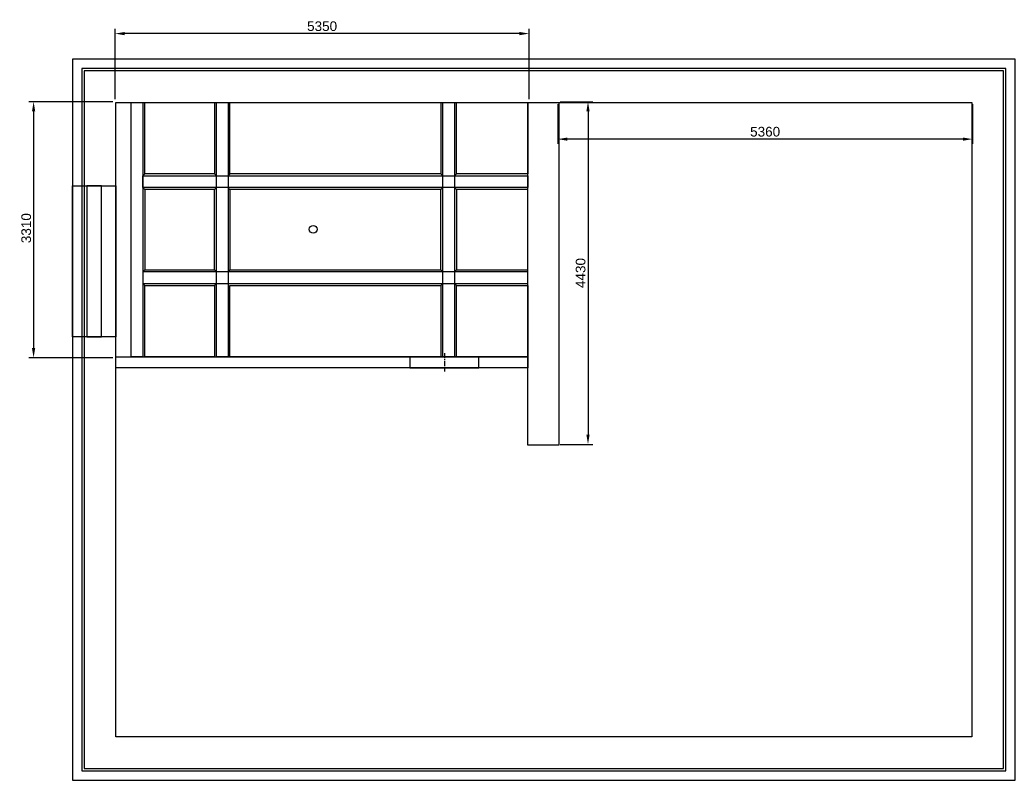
# Model space of a CAD drawing. Header units: millimetres. Extents: x -44972 to 67265, y -58031 to 15181.
# Drawn here: x -15349 to -2489, y -33295 to -23468 of the extents above; entities that cross this region are included whole.
import ezdxf

# ---------------------------------------------------------------- set-up
doc = ezdxf.new("R2010")
doc.units = ezdxf.units.MM
doc.linetypes.add('CENTER', pattern=[50.8, 31.75, -6.35, 6.35, -6.35])
for name, color, linetype in [('Ceiling', 7, 'Continuous'), ('Dimensions', 3, 'Continuous'), ('Doors', 6, 'Continuous'), ('walls', 7, 'Continuous'), ('walls-putty', 7, 'Continuous'), ('Windows', 5, 'Continuous')]:
    doc.layers.add(name, color=color, linetype=linetype)
doc.styles.get("Standard").update_dxf_attribs({"font": 'arial.ttf'})
doc.dimstyles.new('ISO-50', dxfattribs={"dimscale": 50, "dimtxt": 2.5, "dimasz": 2.5, "dimexe": 1.25, "dimexo": 0.625, "dimtad": 1, "dimtxsty": 'Standard', "dimcen": 2.5, "dimadec": 0, "dimazin": 0, "dimtfac": 1, "dimtmove": 0, "dimatfit": 3, "dimfxl": 1, "dimarcsym": 0})

# ---------------------------------------------------------------- blocks, each defined once
blk = doc.blocks.new('*D70')
at = {"layer": 'Defpoints', "color": 0, "transparency": 16777216}
for p in [(-14119, -23645), (-14119, -24525), (-8769, -24525)]:
    blk.add_point(p, dxfattribs=at)
at = {"layer": 'Dimensions', "color": 0, "lineweight": -2, "transparency": 16777216}
for p, q in [((-14119, -24493), (-14119, -23583)), ((-8894, -23645), (-13994, -23645)), ((-8769, -24493), (-8769, -23583))]:
    blk.add_line(p, q, dxfattribs=at)
at = {"layer": 'Dimensions', "color": 0, "transparency": 16777216}
for points in [[(-13994, -23624), (-13994, -23666), (-14119, -23645)], [(-8894, -23624), (-8894, -23666), (-8769, -23645)]]:
    blk.add_solid(points, dxfattribs=at)
at = {"layer": 'Dimensions', "color": 0, "transparency": 16777216, "insert": (-11444, -23550), "char_height": 125, "attachment_point": 5}
blk.add_mtext('5350', dxfattribs=at)
blk = doc.blocks.new('*D71')
at = {"layer": 'Defpoints', "color": 0, "transparency": 16777216}
for p in [(-14119, -24525), (-15172, -27835), (-14119, -27835)]:
    blk.add_point(p, dxfattribs=at)
at = {"layer": 'Dimensions', "color": 0, "lineweight": -2, "transparency": 16777216}
for p, q in [((-14150, -24525), (-15234, -24525)), ((-15172, -24650), (-15172, -27710)), ((-14150, -27835), (-15234, -27835))]:
    blk.add_line(p, q, dxfattribs=at)
at = {"layer": 'Dimensions', "color": 0, "transparency": 16777216}
for points in [[(-15193, -24650), (-15151, -24650), (-15172, -24525)], [(-15193, -27710), (-15151, -27710), (-15172, -27835)]]:
    blk.add_solid(points, dxfattribs=at)
at = {"layer": 'Dimensions', "color": 0, "transparency": 16777216, "insert": (-15267, -26160), "char_height": 125, "attachment_point": 5, "rotation": 90}
blk.add_mtext('3310', dxfattribs=at)
blk = doc.blocks.new('*D72')
at = {"layer": 'Defpoints', "color": 0, "transparency": 16777216}
for p in [(-8399, -24525), (-8399, -28955), (-8008, -28955)]:
    blk.add_point(p, dxfattribs=at)
at = {"layer": 'Dimensions', "color": 0, "lineweight": -2, "transparency": 16777216}
for p, q in [((-8368, -24525), (-7946, -24525)), ((-8008, -24650), (-8008, -28830)), ((-8368, -28955), (-7946, -28955))]:
    blk.add_line(p, q, dxfattribs=at)
at = {"layer": 'Dimensions', "color": 0, "transparency": 16777216}
for points in [[(-8029, -24650), (-7987, -24650), (-8008, -24525)], [(-8029, -28830), (-7987, -28830), (-8008, -28955)]]:
    blk.add_solid(points, dxfattribs=at)
at = {"layer": 'Dimensions', "color": 0, "transparency": 16777216, "insert": (-8103, -26740), "char_height": 125, "attachment_point": 5, "rotation": 90}
blk.add_mtext('4430', dxfattribs=at)
blk = doc.blocks.new('*D73')
at = {"layer": 'Defpoints', "color": 0, "transparency": 16777216}
for p in [(-8399, -24525), (-3039, -24525), (-8399, -25009)]:
    blk.add_point(p, dxfattribs=at)
at = {"layer": 'Dimensions', "color": 0, "lineweight": -2, "transparency": 16777216}
for p, q in [((-8399, -24556), (-8399, -25072)), ((-3039, -24556), (-3039, -25072)), ((-3164, -25009), (-8274, -25009))]:
    blk.add_line(p, q, dxfattribs=at)
at = {"layer": 'Dimensions', "color": 0, "transparency": 16777216}
for points in [[(-8274, -24989), (-8274, -25030), (-8399, -25009)], [(-3164, -24989), (-3164, -25030), (-3039, -25009)]]:
    blk.add_solid(points, dxfattribs=at)
at = {"layer": 'Dimensions', "color": 0, "transparency": 16777216, "insert": (-5719, -24914), "char_height": 125, "attachment_point": 5}
blk.add_mtext('5360', dxfattribs=at)

msp = doc.modelspace()

# ---------------------------------------------------------------- linework, layer by layer
at = {"layer": 'Ceiling'}
msp.add_line((-13759.19, -24534.652), (-13759.19, -27824.652), dxfattribs=at)
at = {"layer": 'Ceiling', "color": 2}
for p, q in [((-13734.19, -25459.652), (-13759.19, -25484.652)), ((-12834.19, -25459.652), (-12809.19, -25484.652)), ((-12634.19, -25459.652), (-12659.19, -25484.652)), ((-9909.19, -25459.652), (-9884.19, -25484.652)), ((-9709.19, -25459.652), (-9734.19, -25484.652)), ((-13734.19, -25659.652), (-13759.19, -25634.652)), ((-12834.19, -25659.652), (-12809.19, -25634.652)), ((-12634.19, -25659.652), (-12659.19, -25634.652)), ((-9909.19, -25659.652), (-9884.19, -25634.652)), ((-9709.19, -25659.652), (-9734.19, -25634.652)), ((-13734.19, -26699.652), (-13759.19, -26724.652)), ((-12834.19, -26699.652), (-12809.19, -26724.652)), ((-12634.19, -26699.652), (-12659.19, -26724.652)), ((-9909.19, -26699.652), (-9884.19, -26724.652)), ((-9709.19, -26699.652), (-9734.19, -26724.652)), ((-13734.19, -26899.652), (-13759.19, -26874.652)), ((-12834.19, -26899.652), (-12809.19, -26874.652)), ((-9909.19, -26899.652), (-9884.19, -26874.652)), ((-9709.19, -26899.652), (-9734.19, -26874.652))]:
    msp.add_line(p, q, dxfattribs=at)
at = {"layer": 'Ceiling', "linetype": 'CENTER', "ltscale": 2}
msp.add_line((-9864.19, -27774.652), (-9864.19, -28014.652), dxfattribs=at)
at = {"layer": 'Ceiling', "color": 6}
for points in [[(-13909.19, -24534.652), (-13759.19, -24534.652), (-13759.19, -27824.652), (-13909.19, -27824.652)], [(-12809.19, -24534.652), (-12659.19, -24534.652), (-12659.19, -27824.652), (-12809.19, -27824.652)], [(-9884.19, -24534.652), (-9734.19, -24534.652), (-9734.19, -27824.652), (-9884.19, -27824.652)], [(-8784.19, -25634.652), (-13759.19, -25634.652), (-13759.19, -25484.652), (-8784.19, -25484.652)], [(-8784.19, -26724.652), (-13759.19, -26724.652), (-13759.19, -26874.652), (-8784.19, -26874.652)]]:
    msp.add_lwpolyline(points, close=True, dxfattribs=at)
at = {"layer": 'Ceiling', "color": 2}
for points in [[(-13734.19, -24534.652), (-12834.19, -24534.652), (-12834.19, -25459.652), (-13734.19, -25459.652)], [(-12634.19, -24534.652), (-9909.19, -24534.652), (-9909.19, -25459.652), (-12634.19, -25459.652)], [(-9709.19, -24534.652), (-8784.19, -24534.652), (-8784.19, -25459.652), (-9709.19, -25459.652)], [(-12834.19, -25659.652), (-13734.19, -25659.652), (-13734.19, -26699.652), (-12834.19, -26699.652)], [(-9909.19, -25659.652), (-12634.19, -25659.652), (-12634.19, -26699.652), (-9909.19, -26699.652)], [(-8784.19, -25659.652), (-9709.19, -25659.652), (-9709.19, -26699.652), (-8784.19, -26699.652)], [(-13734.19, -26899.652), (-12834.19, -26899.652), (-12834.19, -27824.652), (-13734.19, -27824.652)], [(-12634.19, -26899.652), (-9909.19, -26899.652), (-9909.19, -27824.652), (-12634.19, -27824.652)], [(-9709.19, -26899.652), (-8784.19, -26899.652), (-8784.19, -27824.652), (-9709.19, -27824.652)]]:
    msp.add_lwpolyline(points, close=True, dxfattribs=at)
at = {"layer": 'Ceiling', "color": 240, "lineweight": 30, "true_color": 0xed1f24}
msp.add_circle((-11559.19, -26174.652), 50, dxfattribs=at)
at = {"layer": 'Doors'}
msp.add_lwpolyline([(-9419.19, -27964.652), (-9419.19, -27824.652), (-10309.19, -27824.652), (-10309.19, -27964.652)], close=True, dxfattribs=at)
at = {"layer": 'walls'}
for points in [[(-14669.19, -33294.652), (-2489.19, -33294.652), (-2489.19, -23974.652), (-14669.19, -23974.652)], [(-14549.19, -33174.652), (-2609.19, -33174.652), (-2609.19, -24094.652), (-14549.19, -24094.652)], [(-14519.19, -33144.652), (-2639.19, -33144.652), (-2639.19, -24124.652), (-14519.19, -24124.652)]]:
    msp.add_lwpolyline(points, close=True, dxfattribs=at)
at = {"layer": 'walls-putty'}
for points in [[(-14109.19, -24534.652), (-3049.19, -24534.652), (-3049.19, -32734.652), (-14109.19, -32734.652)], [(-8784.19, -24534.652), (-8384.19, -24534.652), (-8384.19, -28964.652), (-8784.19, -28964.652)], [(-14109.19, -27824.652), (-8784.19, -27824.652), (-8784.19, -27964.652), (-14109.19, -27964.652)]]:
    msp.add_lwpolyline(points, close=True, dxfattribs=at)
at = {"layer": 'Windows'}
for points in [[(-14669.19, -25614.652), (-14109.19, -25614.652), (-14109.19, -27564.652), (-14669.19, -27564.652)], [(-14484.19, -27564.652), (-14294.19, -27564.652), (-14294.19, -25614.652), (-14484.19, -25614.652)]]:
    msp.add_lwpolyline(points, close=True, dxfattribs=at)

# ---------------------------------------------------------------- dimensions: what is measured, and where the dimension line sits
at = {"layer": 'Dimensions'}
for base, p1, p2, picture, middle in [((-14119.19, -23645.057), (-8769.19, -24524.652), (-14119.19, -24524.652), '*D70', (-11444.19, -23549.942)), ((-8399.19, -25009.337), (-3039.19, -24524.652), (-8399.19, -24524.652), '*D73', (-5719.19, -24914.222))]:
    dim = msp.add_linear_dim(base=base, p1=p1, p2=p2, dimstyle='ISO-50', dxfattribs=at)
    dim.commit()
    dim.dimension.update_dxf_attribs({"geometry": picture, "text_midpoint": middle})
dim = msp.add_linear_dim(base=(-15171.784, -27834.652), p1=(-14119.19, -24524.652), p2=(-14119.19, -27834.652), angle=90, dimstyle='ISO-50', dxfattribs=at)
dim.commit()
dim.dimension.update_dxf_attribs({"geometry": '*D71', "text_midpoint": (-15171.784, -26159.652), "dimtype": 160})
dim = msp.add_linear_dim(base=(-8008.189, -28954.652), p1=(-8399.19, -24524.652), p2=(-8399.19, -28954.652), angle=90, dimstyle='ISO-50', dxfattribs=at)
dim.commit()
dim.dimension.update_dxf_attribs({"geometry": '*D72', "text_midpoint": (-8103.304, -26739.652)})

doc.saveas('drawing.dxf')
